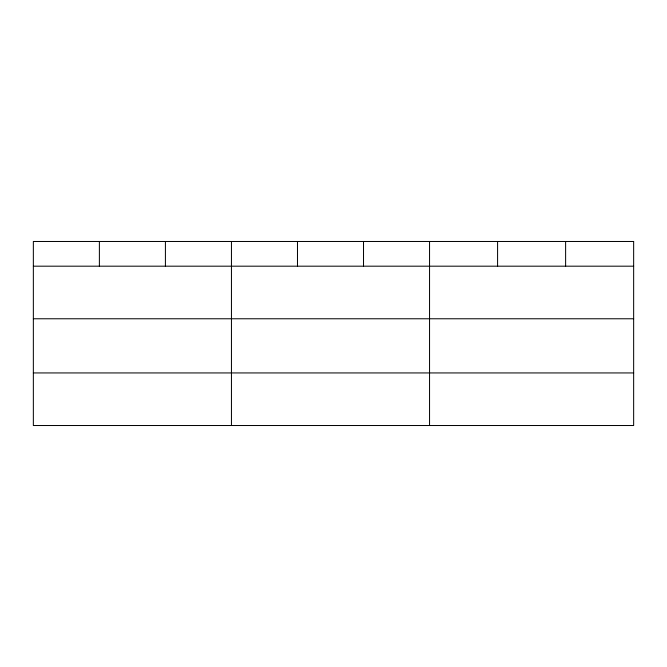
<?xml version="1.0" encoding="UTF-8"?>
<svg xmlns="http://www.w3.org/2000/svg" width="667" height="667" viewBox="0 0 667 667"><rect width="100%" height="100%" fill="white"/><g stroke="black" fill="none" stroke-linecap="round" stroke-linejoin="round"><path stroke-width="1" d="M33.35 266.183L633.65 266.183M33.35 318.768L633.65 318.768M33.35 372.936L633.65 372.936M565.616 241.479L565.616 266.183M497.582 241.479L497.582 266.183M429.548 241.479L429.548 425.521M363.515 241.479L363.515 266.183M297.482 241.479L297.482 266.183M231.449 241.479L231.449 425.521M165.416 241.479L165.416 266.183M99.383 241.479L99.383 266.183M633.65 241.479L33.35 241.479L33.35 425.521L633.65 425.521L633.65 241.479"/></g></svg>
